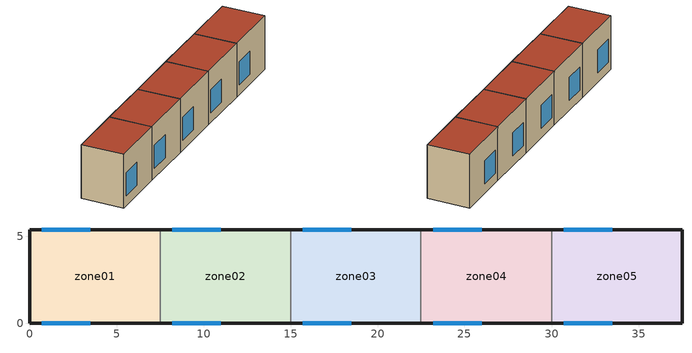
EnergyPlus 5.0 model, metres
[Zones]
zone01
 floor ground (GROUND_FLOOR): 0,0 0,5.4 7.5,5.4 7.5,0 z0
 wall outside (EXT_WALL): 7.5,5.4 0,5.4 0,0 7.5,0 z0:7
 wall to zone02 (ADJ_WALL): 7.5,0 7.5,5.4 z0:7
 window (EXT_WINDOW1): 0.7,0 3.5,0 / 3.5,5.4 0.7,5.4 z1.25:4.25
 roof outside (EXT_ROOF): 7.5,0 7.5,5.4 0,5.4 0,0 z7
zone02
 floor ground (GROUND_FLOOR): 7.5,0 7.5,5.4 15,5.4 15,0 z0
 wall outside (EXT_WALL): 15,5.4 7.5,5.4 / 7.5,0 15,0 z0:7
 wall to zone03 (ADJ_WALL): 15,0 15,5.4 z0:7
 wall to zone01 (ADJ_WALL): 7.5,5.4 7.5,0 z0:7
 window (EXT_WINDOW1): 8.2,0 11,0 / 11,5.4 8.2,5.4 z1.25:4.25
 roof outside (EXT_ROOF): 15,0 15,5.4 7.5,5.4 7.5,0 z7
zone03
 floor ground (GROUND_FLOOR): 15,0 15,5.4 22.5,5.4 22.5,0 z0
 wall outside (EXT_WALL): 22.5,5.4 15,5.4 / 15,0 22.5,0 z0:7
 wall to zone04 (ADJ_WALL): 22.5,0 22.5,5.4 z0:7
 wall to zone02 (ADJ_WALL): 15,5.4 15,0 z0:7
 window (EXT_WINDOW1): 15.7,0 18.5,0 / 18.5,5.4 15.7,5.4 z1.25:4.25
 roof outside (EXT_ROOF): 22.5,0 22.5,5.4 15,5.4 15,0 z7
zone04
 floor ground (GROUND_FLOOR): 22.5,0 22.5,5.4 30,5.4 30,0 z0
 wall outside (EXT_WALL): 30,5.4 22.5,5.4 / 22.5,0 30,0 z0:7
 wall to zone05 (ADJ_WALL): 30,0 30,5.4 z0:7
 wall to zone03 (ADJ_WALL): 22.5,5.4 22.5,0 z0:7
 window (EXT_WINDOW1): 23.2,0 26,0 / 26,5.4 23.2,5.4 z1.25:4.25
 roof outside (EXT_ROOF): 30,0 30,5.4 22.5,5.4 22.5,0 z7
zone05
 floor ground (GROUND_FLOOR): 30,0 30,5.4 37.5,5.4 37.5,0 z0
 wall outside (EXT_WALL): 30,0 37.5,0 37.5,5.4 30,5.4 z0:7
 wall to zone04 (ADJ_WALL): 30,5.4 30,0 z0:7
 window (EXT_WINDOW1): 30.7,0 33.5,0 / 33.5,5.4 30.7,5.4 z1.25:4.25
 roof outside (EXT_ROOF): 37.5,0 37.5,5.4 30,5.4 30,0 z7
[Building]
TRNSYS18: North Axis {deg}=0; Terrain=City; Loads Convergence Tolerance Value=0; Temperature Convergence Tolerance Value {deltaC}=0; Solar Distribution=FullInteriorAndExterior; Maximum Number of Warmup Days=0
[Site:Location]
not used: Latitude {deg}=0; Longitude {deg}=0; Time Zone {hr}=0; Elevation {m}=0
[Construction]
GROUND_FLOOR; EXT_WALL; EXT_ROOF; ADJ_WALL; EXT_WINDOW1: 
[WindowProperty:ShadingControl]
ESHADE=0; ISHADE=INPUT 1*MAX_ISHADE : SHADECNTRL=ISHADE_INTERNAL
[SurfaceProperty:OtherSideCoefficients]
BOUNDARY=IDENTICAL; BOUNDARY=INPUT 1*TBOUNDARY; BOUNDARY=INPUT 1*TBOUNDARY_2; BOUNDARY=INPUT 1*TBOUNDARY_3; BOUNDARY=INPUT 1*TGROUND; BOUNDARY=20; BOUNDARY=15
[Zone] Multiplier=1
zone01; zone02; zone03; zone04; zone05
